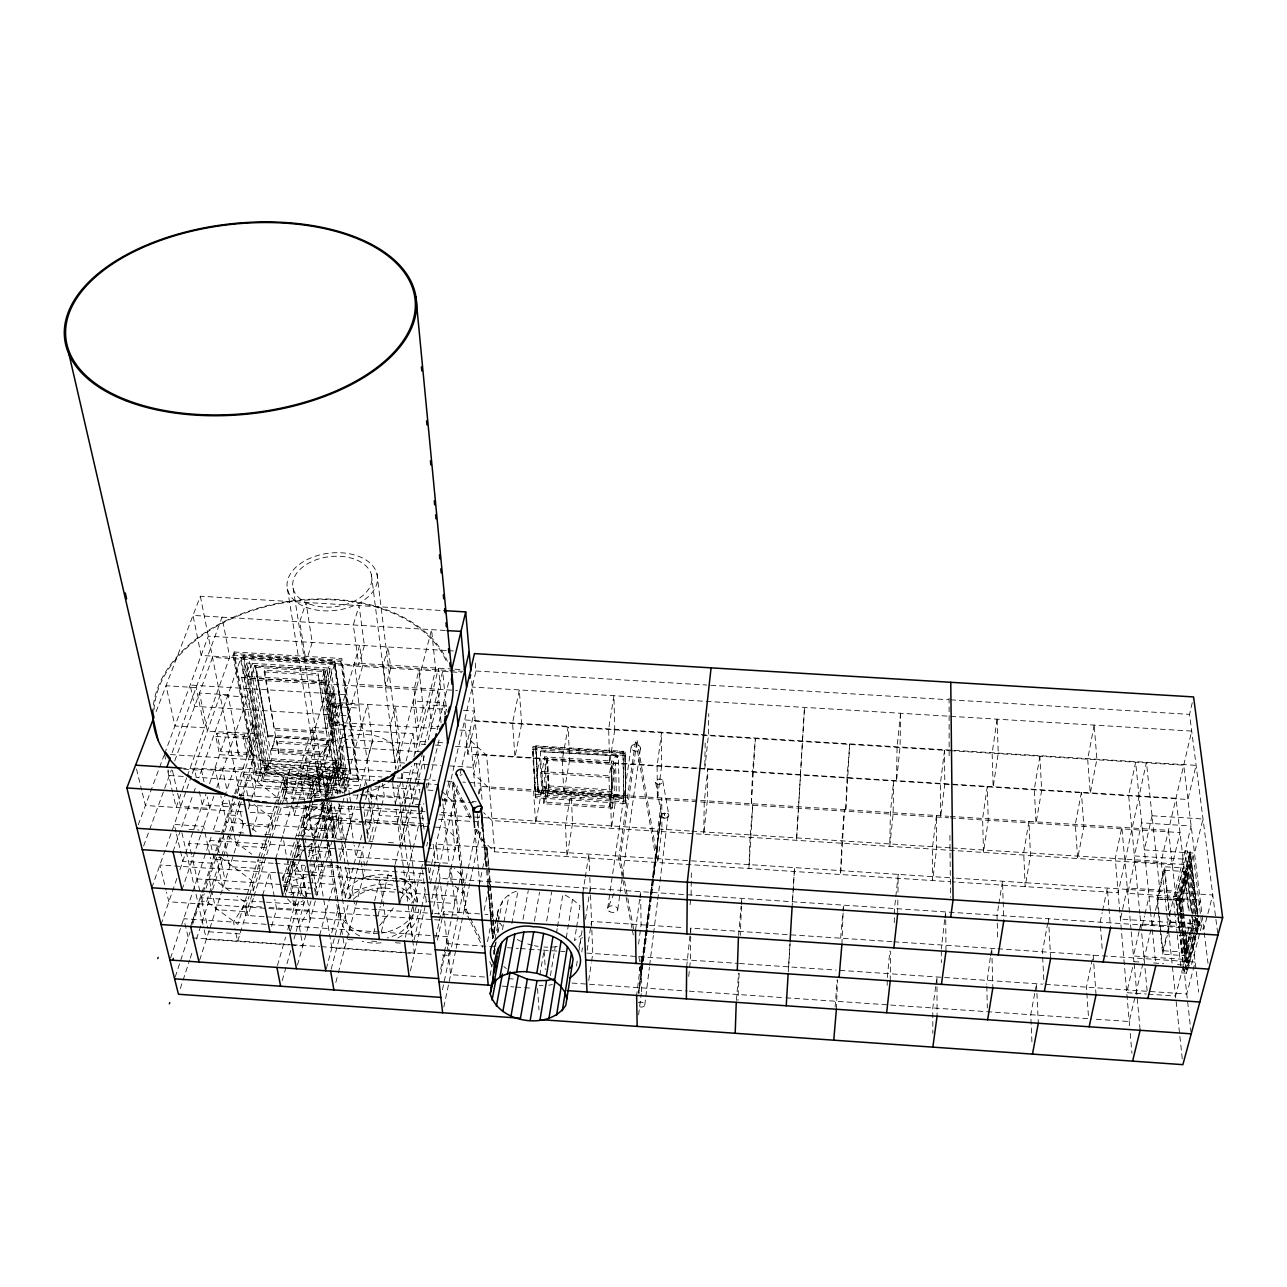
<?xml version="1.0" encoding="UTF-8"?>
<svg xmlns="http://www.w3.org/2000/svg" width="1287" height="1287" viewBox="0 0 1287 1287"><rect width="100%" height="100%" fill="white"/><g stroke="black" fill="none" stroke-linecap="round" stroke-linejoin="round"><path stroke-width="0.75" stroke-dasharray="5 3.75" d="M891.939 941.65L690.781 928.104L690.459 960.15L688.609 977.573M691.103 895.028L691.328 872.908M897.666 913.738L897.859 899.967M897.972 892.1L898.229 874.388L894.497 908.542L894.224 926.222M705.179 742.921L704.761 769.047L708.381 735.665L708.767 713.577M890.218 980.823L890.717 951.399M887.177 985.343L887.29 979.455M887.322 977.509L889.864 950.996M739.156 973.197L737.934 1000.353M741.473 906.177L740.266 935.359M741.537 904.23L741.746 898.39L741.248 904.23M841.907 944.336L843.13 912.982M843.21 911.019L843.435 905.147L842.953 910.971M835.118 1007.077L837.145 979.906M836.389 1009.265L837.564 979.986M788.658 966.859L790.089 942.84M792.519 901.753L794.546 867.599L792.116 906.724M798.423 808.188L796.524 840.331L804.52 707.383L800.401 775.08M798.6 806.724L800.514 774.597M788.255 971.894L790.073 942.631M1181.45 901.672L1181.482 898.857L1181.321 901.624L1183.863 901.833L1183.879 899.018L1183.799 901.865M736.405 1000.385L738.674 973.213M840.652 938.207L842.792 912.917M738.593 935.408L741.087 906.177M690.057 904.729L690.685 898.905M686.631 966.907L690.781 928.104M511.872 923.567L518.001 890.877C495.929 895.913 496.702 920.575 493.243 938.126M664.816 813.062L664.494 815.717L663.851 813.223A3.604 2.59 -10.2 0 1 668.822 815.491A3.604 2.59 -10.2 0 1 663.207 817.872A3.604 2.59 -10.2 0 1 663.754 813.32M644.771 1005.067L649.42 967.277M649.662 965.298L653.329 935.456M653.587 933.477L657.496 901.656M657.737 899.661L659.7 883.751M659.941 881.756L668.017 816.119A3.555 2.445 7.1 0 0 662.982 813.368A3.555 2.445 7.1 0 0 662.451 817.551A3.555 2.445 7.1 0 0 668.017 816.119M949.146 755.614L949.098 695.849M642.519 963.706L638.819 993.484L642.567 963.496M642.76 961.711L646.701 929.954M646.959 927.959L650.9 896.202M651.142 894.208L653.104 878.329M653.362 876.35L661.003 815.894L653.281 877.718M642.824 961.502L646.798 929.584M647.055 927.589L651.045 895.672M651.286 893.677L653.024 879.713M647.313 929.632L641.843 972.827L640.411 972.843L641.666 963.014M641.907 961.051L645.897 929.632M646.154 927.67L650.144 896.251M650.385 894.288L652.38 878.571M652.638 876.608L655.373 855.018L635.665 740.298L637.097 740.266L656.74 855.002L654.005 876.608M638.481 992.18L652.364 882.834M652.622 880.855L660.955 815.25M641.376 970.35L652.943 879.262M653.201 877.284L661.003 815.894M647.554 927.67L651.528 896.235M651.769 894.272L653.764 878.571M638.609 1014.848L641.264 993.661M641.505 991.73L641.537 956.82L636.631 995.43M638.577 944.111L641.087 924.758L640.717 899.452M543.484 787.805C544.272 791.344 548.568 786.63 545.398 785.617C541.57 786.695 544.884 787 546.122 788.464M543.79 786.18L544.803 787.403L546.428 786.84M635.505 930.404L639.591 899.42M639.848 897.473L640.604 891.666L640.685 897.506M935.665 986.646L932.802 1007.962L932.834 1033.413M935.922 984.716L936.952 976.962L936.984 984.828M944.658 919.706L941.28 948.905M944.915 917.776L945.704 911.936L945.736 917.856M617.744 909.507L640.476 748.085M631.965 928.136L618.725 858.172L635.665 740.298M633.59 929.005L620.237 858.139L637.097 740.266M631.048 747.49L607.577 908.831L615.411 889.993M623.793 798.567L623.165 751.286L535.907 745.817L538.223 793.082L623.793 798.567L622.924 752.927L535.601 747.441L538.336 792.438L623.889 797.908M625.627 803.555L625.096 752.075L533.075 746.299L532.448 749.549L535.456 797.763L625.627 803.555L625.096 752.075M588.738 980.437L591.328 963.126M591.618 961.196L592.76 953.49L589.719 875.015M622.828 753.571L623.165 751.286M619.208 795.125L542.535 790.218L619.208 795.125L618.403 755.903L540.25 751.656L618.403 755.903M612.145 808.107L614.366 793.307L613.529 761.164L544.723 756.836L541.972 771.573L543.854 803.731L612.145 808.107L611.277 775.964L613.529 761.164M587.129 950.353L591.521 921.428L682.882 927.573M609.813 806.386L612.306 789.945L611.534 761.019L609.008 777.445L609.813 806.386L546.042 802.284L544.369 773.358L547.409 756.981L549.018 785.907L546.042 802.284M617.519 757.48L617.712 755.598L616.006 754.793L615.186 758.027L617.519 757.48L615.009 755.678M581.821 951.946L582.4 947.827M576.463 966.07L577.654 958.365M578.748 951.946L582.046 930.726M585.456 919.224L590.234 888.32M576.303 929.069L574.469 940.636L581.241 935.247M576.608 927.139L579.954 905.919L572.538 899.275L564.575 894.771M582.818 892.776L584.958 879.246M585.263 877.316L588.915 854.118L589.655 873.117M990.266 957.785L986.759 984.298M990.556 955.903L991.762 948.374L992.84 987.853M998.551 905.871L997.039 915.347L997.698 937.097M998.857 903.973L1002.493 881.209L1003.796 920.816M566.296 937.837L572.538 899.275M614.768 757.303L617.76 755.855M580.759 799.018L581.032 797.393M556.563 932.432L557.207 928.571M557.528 926.656L562.982 893.886M550.402 975.643L555.196 946.814L558.671 946.106M539.848 975.128L544.111 950.176L545.334 969.61M578.764 750.82L579.037 749.195M546.653 920.977L551.624 892.068M534.411 921.074L539.543 892.197M543.854 803.731L546.557 788.979L544.723 756.836M523.005 919.385L528.281 890.524M538.223 793.082L535.907 745.817M1034.684 993.435L1030.742 1014.719L1031.949 1042.293M1035.054 991.505L1036.485 983.751L1038.319 1023.245M535.456 797.763L533.075 746.299M502.461 929.616L503.571 923.857M503.925 921.926L509.073 895.028M495.028 939.14L497.989 923.776M498.375 921.862L502.461 900.739M493.951 953.458L496.171 941.955M498.021 932.367L499.871 922.779L503.844 928.619M490.057 975.578L492.261 964.092M494.111 954.52L495.592 946.862L447.184 943.564L446.364 947.377M492.615 938.4L487.87 884.812L492.631 938.303L498.6 907.592M487.516 941.634L491.666 920.527M492.052 918.612L492.792 914.784L484.926 914.253M484.137 910.456L489.929 881.659M479.054 885.874L482.207 870.495M482.609 868.58L486.953 847.441L488.61 866.441M443.822 1007.061L455.743 950.337M456.145 948.374L481.563 827.396M1100.144 922.2L1102.139 912.724M1102.541 910.826L1107.335 888.078L1110.552 927.911M442.438 989.767L467.76 870.479M468.178 868.532L479.359 815.813M440.637 974.114L445.962 949.291M479.359 793.58L480.888 786.421L948.535 816.296M440.685 969.063L460.955 874.79L454.408 868.403M478.314 793.982L480.614 783.252L462.821 782.126M437.355 940.153L442.374 917.213M442.792 915.298L443.629 911.469L482.963 914.124M435.762 937.403L457.368 839.253L445.431 827.75L432.963 826.946M431.805 914.719L438.256 885.987M438.674 884.072L439.961 878.329L1203.812 929.085L1212.756 894.996L956.37 878.201M467.825 754.118L464.687 719.948L1196.09 765.363L1187.917 799.5L467.825 754.118L475.209 721.17L948.551 750.578M431.949 898.776L435.054 884.989M438.594 869.352L435.424 883.349L438.931 914.269M438.947 867.744L458.011 783.365M460.215 773.584L474.324 711.051L462.371 710.311M410.44 970.784L426.351 901.061M430.341 883.525L435.167 862.37L432.738 840.604M449.099 781.241L444.578 800.884L443.951 794.964M414.06 940.089L421.187 908.992M421.637 907.045L425.659 889.542M429.585 872.859L475.933 671.01L475.112 661.325M1139.075 931.498L1133.429 955.968L1182.882 959.298L1188.673 936.711M1139.51 929.616L1140.813 923.969L1191.086 927.3L1189.156 934.829M1217.679 933.075L1189.558 714.365L1193.146 698.857M1132.592 967.486L1126.752 992.679L1146.267 993.998M1142.261 925.787L1144.513 916.054M1144.963 914.124L1149.018 896.621L1200.24 899.999L1196.749 913.593M405.357 937.274L423.037 861.646M426.689 846.058L427.59 842.197M1182.254 1058.767L1161.196 861.502L1191.682 731.08L472.232 687.049M1189.767 936.839L1184.941 955.678L1162.692 954.182L1156.997 898.841L1164.558 866.778L1186.598 868.21L1193.146 923.664L1190.25 934.957M1191.553 937L1187.595 952.364L1162.885 950.707L1157.56 899.066L1164.381 870.205L1188.866 871.798L1194.304 917.599M1150.98 929.52L1129.214 1021.524L1093.773 1019.079M1151.897 925.643L1155.034 912.37M1155.485 910.488L1159.973 891.537L1146.427 762.274L1118.178 892.744L952.316 881.852M400.096 902.477L412.725 849.806M413.111 848.246L418.339 826.383M421.621 812.724L423.841 803.49M427.702 787.371L439.864 736.631M445.141 714.671L446.412 709.314L442.648 671.396L424.388 745.479M437.178 729.777L448.825 681.627M381.354 931.756L385.119 916.392L379.987 879.648L374.678 900.803M411.132 809.748L402.413 845.334L399.71 823.97L409.491 784.636M420.431 804.632L412.516 804.118L424.437 755.453M428.249 739.88L440.621 689.446L438.465 668.194L417.696 751.64M1162.885 950.707L1166.649 935.343M1167.116 933.429L1169.947 921.91L1169.513 917.921M1162.692 954.182L1167.309 935.343M1167.776 933.461L1170.543 922.168L1164.558 866.778M395.093 864.446L408.542 809.829M409.025 807.882L422.812 751.946M1181.514 972.843L1186.453 973.181L1178.136 899.323L1189.992 851.206L1185.086 850.9L1192.92 917.084M1200.369 913.448L1193.226 854.858L1189.799 854.632L1178.683 900.273L1156.997 898.841M1181.241 911.759L1179.906 899.983L1189.429 861.502L1190.411 861.566L1196.572 912.837M1182.206 911.823L1180.871 900.047L1190.411 861.566M409.958 782.769L414.8 763.32M373.568 933.477L375.016 927.654M377.895 916.006L380.308 906.305M380.791 904.359L388.996 871.331M1187.595 952.364L1181.691 900.659L1188.866 871.798M1183.429 911.469L1182.077 899.774L1193.226 854.858M397.603 821.894L400.965 808.445M401.447 806.531L406.724 785.392M407.207 783.461L411.534 766.183M413.931 756.563L435.666 669.69L431.563 629.649L395.913 768.162M395.27 803.764L403.153 772.634M406.113 760.971L413.014 733.735L312.194 727.428L291.055 797.039L311.1 798.326M1187.064 934.748L1182.656 952.042L1176.865 900.337L1183.96 871.476L1188.609 911.293M1187.547 932.834L1190.008 923.229L1189.542 919.256M1189.059 936.839L1185.134 952.203L1179.278 900.498L1186.405 871.637L1191.344 913.448M1189.558 934.925L1192.518 923.406L1191.569 915.443M1183.026 966.939L1175.562 996.009L1148.229 994.143M1183.493 965.17L1191.875 932.544M1192.245 931.08L1196.25 915.54M1194.545 919.578L1195.012 923.567L1192.052 935.086L1190.153 919.401M1194.4 932.705L1183.992 973.02L1179.761 935.102M1194.899 930.791L1196.379 925.031L1187.547 851.045L1175.755 899.163L1179.584 933.574M1196.283 918.677L1197.28 918.757L1197.972 924.452L1188.014 962.837L1187.032 962.773L1196.958 924.372L1189.429 861.502M335.843 982.351L337.805 974.79M338.288 972.892L365.154 869.401L306.756 865.54M366.151 865.54L381.225 807.464M381.724 805.533L384.234 795.849L381.982 778.844M1187.611 965.974L1198.261 924.919L1197.087 915.17M1186.453 973.181L1195.929 936.711M1196.427 934.796L1198.921 925.192L1198.197 919.256M1187.644 969.787L1196.363 936.196M1196.846 934.33L1199.275 924.999L1198.1 915.234M369.739 840.411L374.26 823.117L369.691 790.218M1191.569 964.349L1199.854 932.625M1200.337 930.758L1201.801 925.16L1200.61 915.395M331.161 969.224L349.227 900.562M349.678 898.825L363.401 846.637M366.972 833.075L379.697 784.684M367.165 837.531L371.702 820.205L369.819 806.772M326.271 968.902L339.285 919.851L324.211 826.962L329.408 808.654L331.451 808.783L336.164 838.786M345.093 897.988L359.958 841.875M360.473 839.961L362.001 834.185M364.559 824.549L372.072 796.219L370.447 784.362M331.74 932.705L337.725 910.295L339.511 910.408L339.543 911.63A39.318 29.118 -9.7 0 0 364.494 932.608L374.581 933.558A39.318 29.118 -9.7 0 0 379.745 933.268M369.16 786.341L363.497 807.48L367.921 838.448M364.527 785.681L366.071 779.906L367.149 787.58M345.897 838.851L350.595 821.589L421.702 826.206M367.165 760.681L372.49 741.135L367.567 704.439L342.776 793.146M319.643 935.343L328.426 903.04M328.893 901.35L333.526 884.346L314.06 883.043M340.058 860.327L354.745 806.338M356.708 799.163L359.33 789.494M359.475 788.995L372.49 741.135M358.011 781.708L358.896 778.49L341.779 658.51L234.009 651.978L232.867 655.163L255.646 775.16L358.011 781.708L340.814 661.711L341.779 658.51M339.253 856.836L342.39 845.302M335.344 837.403L340.154 820.092L343.146 839.526M416.328 906.225L414.961 911.099A39.318 29.118 -9.7 0 1 381.483 933.059M315.395 891.071L327.558 847.57L307.754 846.267M339.688 804.166L332.673 829.262L226.335 822.296L220.849 795.897M350.064 770.865L334.668 660.81L243.549 655.276L242.986 656.869L263.111 765.331L350.064 770.865L334.668 660.81M297.49 964.993L306.451 932.818M306.933 931.096L316.184 897.843M316.747 895.816L344.964 794.465L339.623 758.928L404.568 763.046M345.946 790.926L350.852 773.342L334.765 663.191L241.103 657.512L198.89 777.879M325.884 837.322L331.049 818.999M342.036 786.051L346.139 771.46L330.839 668.162L246.75 663.03L241.731 677.477L261.148 780.855L342.036 786.051L326.431 682.673L330.839 668.162M310.955 901.061L308.397 910.199L299.308 926.672M333.236 725.16L361.293 726.914L356.885 685.971M282.223 980.565L290.782 950.369M293.999 938.995L295.64 933.204M296.155 931.37L308.671 887.161M311.921 875.707L314.655 866.054L313.69 860.376M315.701 862.322L332.143 804.295M309.845 871.942L292.744 870.8L291.007 861.228L284.717 882.609L286.486 892.181L317.197 894.24L313.899 874.999L317.937 860.73M318.436 858.944L319.948 853.587L308.381 856.643M339.543 784.314L344.112 768.114L329.247 668.162L324.34 684.282L339.543 784.314L263.095 779.407L240.54 659.105M343.902 771.315L344.353 769.706M319.144 838.368L329.359 802.461M330.421 798.76L341.296 760.569L336.727 760.279L315.025 779.729L309.202 799.533L331.032 780.099M337.725 777.718L341.409 764.784L326.898 668.017L322.973 680.887L337.725 777.718L265.782 773.117L247.86 676.286L252.268 663.465L269.884 760.247L265.782 773.117M277.461 965.507L285.585 937.177M287.757 929.632L305.936 866.344M308.671 856.804L312.548 843.291M313.047 841.553L324.227 802.638M324.742 800.82L332.496 773.809L335.424 792.712M324.71 802.155L313.304 841.875L307.368 847.039M336.727 760.279L325.241 800.289L303.249 819.69L304.89 829.278L334.733 831.225L329.906 800.594M327.316 796.17L326.528 786.63L330.486 770.463L325.804 786.663L327.316 796.17L287.001 793.58L285.312 784.073L290.299 767.905L286.1 784.024L287.001 793.58M350.112 721.717L350.563 720.109M290.331 931.418L300.08 897.329M300.563 895.591L304.343 882.399L312.13 882.914M310.119 862.193L327.139 802.589M327.702 800.659L345.189 739.43L425.724 744.481M335.231 775.964L338.931 763.046L324.823 669.61L254.906 665.347L250.531 678.169L267.728 771.653L335.231 775.964L320.897 682.48L324.823 669.61M343.436 722.779L342.969 724.42L328.957 723.551L326.351 706.45L331.226 690.186L333.558 690.331L336.084 707.416L331.773 722.055L441.714 728.909M308.88 852.927L311.647 843.291M313.819 835.762L324.34 799.163M324.887 797.248L362.484 666.521L359.636 645.286L315.218 797.329M264.672 670.334L274.437 729.922L326.544 733.188L318.098 673.6L264.672 670.334L264.141 671.927L278.652 753.667L330.212 756.933L329.038 744.658L277.268 741.392L276.753 743.001L330.067 746.476L337.467 794.433M286.486 892.181L296.09 859.378M296.654 857.464L301.061 842.358M301.608 840.491L313.433 800.112M313.964 798.31L316.586 789.317L315.025 779.729M303.539 837.274L313.063 804.665M333.623 740.636L323.536 670.221L255.968 666.103L255.534 667.374L268.034 736.502L333.623 740.636L323.536 670.221M299.774 858.912L297.265 867.518L288.642 876.35L282.416 877.332L286.164 897.473M300.273 857.174L301.769 852.01L296.879 857.062M323.89 753.474L327.686 740.572L275.74 737.306L271.621 750.176L323.89 753.474L327.445 738.931L318.098 673.6M283.639 893.725L309.877 804.375M310.424 802.477L314.334 789.172L312.773 779.584L285.666 777.847L277.381 804.632M284.556 890.926L294.031 858.702M294.546 856.949L297.86 845.623L305.775 846.138M303.233 827.332L339.816 702.734L446.686 709.33M328.571 746.267L329.038 744.658M343.339 792.342A42.004 29.134 -8.3 0 1 316.892 771.315C315.524 763.078 318.967 754.986 324.549 749.002A42.004 29.134 -8.3 0 1 372.876 735.311A42.004 29.134 -8.3 0 1 399.823 763.175L397.49 770.833M328.957 723.551L333.767 707.271L331.226 690.186M282.931 880.437L304.89 806.225M307.143 798.616L312.773 779.584M271.605 926.238L276.657 909.056L274.807 899.388M292.133 857.415L296.637 842.165M298.294 836.518L307.577 805.035M298.182 801.994L294.24 815.17L292.648 806.112M298.761 800.096L315.106 745.543L312.194 727.428M331.773 722.055L329.182 704.954L333.558 690.331M262.661 895.221L269.61 872.313L274.437 897.457M275.756 858.509L291.859 805.195M292.439 803.281L334.765 663.191M328.491 668.017L328.989 666.425M253.314 898.342L248.037 915.556L246.058 905.984L249.018 896.412M253.909 896.428L281.483 806.547M282.078 804.648L287.355 787.435L285.666 777.847M249.614 894.513L260.247 860.086M260.843 858.172L276.802 806.531M262.387 861.019L237.645 941.408L235.585 931.804M262.982 859.121L268.79 840.25M269.369 838.384L285.103 787.29L283.397 777.702L254.617 755.067L250.064 754.777L236.937 794.594L241.586 794.883M246.493 896.701L237.918 924.356L206.66 901.511L201.786 901.19L204.231 893.789M247.056 894.899L258.172 859.056L260.054 868.628L229.746 866.618L223.294 835.971M258.767 857.142L264.076 840.025M274.437 806.611L264.655 838.127L266.489 847.715L236.47 845.736L230.18 815.073L234.861 815.379L245.849 823.76M275 804.793L283.397 777.702M278.652 753.667L277.268 741.392M252.751 830.035L258.204 812.837L256.724 805.163M263.095 779.407L268.243 763.288L249.951 663.336L244.401 679.375L324.34 684.282M268.018 766.489L268.533 764.88M267.728 771.653L271.83 758.783L254.906 665.347M263.111 765.331L243.549 655.276M261.148 780.855L265.798 766.344L246.75 663.03M271.621 750.176L275.45 735.665M199.63 960.118L209.363 929.89M209.942 928.088L244.675 820.269M248.343 808.928L251.383 799.468M251.866 797.972L261.631 767.647L241.103 657.512M255.646 775.16L256.676 771.959L234.009 651.978M268.034 736.502L255.968 666.103M242.97 795.446L250.466 772.522L255.26 797.473M180.325 988.545L189.656 959.989M190.267 958.075L192.76 950.466M196.493 939.043L212.033 891.441M212.661 889.542L241.264 801.962M247.184 736.727L235.698 736.003L238.385 754.182L252.091 755.051L257.416 738.835L254.343 722.297L252.059 722.152L247.184 736.727L250.338 753.265L220.672 751.399L216.972 733.172L244.578 734.909L248.053 753.12M206.66 901.511L221.042 857.592L216.28 857.271L204.842 891.939M221.621 855.807L254.617 755.067M190.653 926.543L201.303 894.385M201.914 892.502L234.025 795.527M234.636 793.677L254.472 733.719L227.349 732.03L209.17 784.813M191.924 922.747L198.198 903.764M175.225 976.93L190.106 931.901M192.616 924.307L202.59 894.127M203.201 892.293L233.188 801.544M235.682 793.999L238.175 786.454L342.213 793.146M250.338 753.265L255.148 738.69L252.059 722.152M216.859 855.501L234.491 802.042M256.483 715.878L257.014 714.285M331.451 808.783C319.24 823.197 330.856 842.824 331.226 859.056M252.091 755.051L248.954 738.497L254.343 722.297M244.578 734.909L243.468 738.175L246.975 756.402L219.546 754.665L215.83 736.437L216.972 733.172M238.385 754.182L235.698 736.003M170.528 958.107L211.213 836.759M213.545 829.809L234.411 767.551L381.982 776.962M181.982 889.8L200.675 834.909M201.062 833.751L213.835 796.267M216.779 787.628L247.619 697.023L220.061 695.318L192.004 774.452M249.067 663.175L249.63 661.582M161.02 924.533L177.284 877.316M179.89 869.755L185.087 854.648M185.408 853.731L205.904 794.24M173.005 851.704L192.905 794.916M193.581 793.017L196.235 785.456M151.818 887.773L191.329 776.334M186.679 777.847L176.11 807.496L173.021 794.063M187.339 775.997L229.697 657.158L222.04 617.149L170.93 756.064M578.844 946.653L582.223 937.306M143.629 845.977L171.412 769.932M174.726 760.874L212.516 657.4L461.566 672.538M138.256 824.79L163.964 755.566M164.639 753.715L208.301 636.164L453.362 650.932M156.129 711.614L200.354 596.219L442.004 610.521M1197.328 922.699C1199.951 936.502 1201.463 912.499 1197.312 925.643M1199.918 922.843L1199.757 925.836M261.647 907.029L243.677 905.823L233.526 922.2L235.183 929.89M282.416 877.332L293.195 860.858L302.879 878.699L306.435 898.841L298.52 890.443L293.549 862.821M305.904 842.824L301.464 817.084L338.191 819.465C333.767 824.436 331.676 831.193 332.834 837.773L296.058 835.36M333.076 819.127L330.035 823.39L327.525 831L327.735 837.435M379.585 925.707L394.063 907.078M401.303 897.779L413.352 882.255L398.873 878.249M301.625 836.389L319.337 820.881L324.034 821.186M347.989 898.889L354.906 892.856L363.449 888.207L373.037 885.279A39.141 29.102 -9.8 0 1 398.31 886.614M295.479 857.351L305.872 848.326M287.484 898.889L294.063 905.919L303.346 900.61M290.798 894.835L298.52 890.443M397.763 937.966L404.665 934.105L411.518 927.863A39.141 29.102 -9.8 0 0 418.339 909.185M469.964 920.527L464.816 909.796L466.135 909.378L463.963 887.499M488.883 883.606L485.923 849.854L487.371 849.388L475.772 826.383M462.419 885.939L452.059 782.528L453.458 782.11L471.315 817.518M284.717 882.609L313.899 874.999M548.809 985.247L552.332 984.539M539.253 985.392L543.066 985.327M655.373 855.018L656.74 855.002M618.725 858.172L620.237 858.139M445.286 630.469L193.002 615.411L201.142 655.437L462.644 671.331M232.867 655.163L340.814 661.711M452.992 669.063L354.424 663.078L357.352 684.346L457.496 690.475M454.987 669.192L464.961 669.803M242.986 656.869L334.186 662.403M475.933 671.01L706.756 685.038M710.778 685.279L948.632 699.726M950.626 699.855L1189.558 714.365M255.534 667.374L323.15 671.508M264.141 671.927L317.599 675.192M247.86 676.286L322.973 680.887M241.731 677.477L326.431 682.673M250.531 678.169L320.897 682.48M446.653 706.032L429.311 704.954L431.595 726.254L439.237 726.737M359.523 705.131L331.274 703.378L330.389 706.322L358.687 708.075M329.182 704.954L340.942 705.678L340.46 707.319L326.351 706.45M333.767 707.271L336.084 707.416M950.498 750.691L1183.718 765.186L1208.01 963.384M459.926 730.051L469.884 730.678L475.144 789.108M274.951 728.329L327.027 731.595M425.756 741.698L417.776 741.199L413.191 700.997L443.693 702.863L444.852 714.365M437.741 742.454L447.731 743.082M532.448 749.549L624.613 755.34M435.473 745.093L443.661 745.607M455.501 746.363L477.525 747.747L473.198 767.39L449.662 765.91M268.452 735.231L334.009 739.349M255.148 738.69L257.416 738.835M215.83 736.437L248.954 738.497M697.055 768.082L478.088 754.279L473.777 773.937L489.43 788.448L948.599 817.792M699.018 768.21L1175.98 798.262L1189.252 911.614M420.817 751.817L339.43 746.685L345.881 791.199L255.904 785.408L250.064 754.777M271.332 748.535L323.632 751.833M279.15 752.075L330.679 755.324M414.382 763.674L440.862 765.347M541.972 771.573L611.277 775.964M544.369 773.358L609.008 777.445M271.83 758.783L338.931 763.046M269.884 760.247L341.409 764.784M170.479 754.568L324.839 764.381L328.201 785.73L197.168 777.332M268.243 763.288L344.112 768.114M333.365 767.776L391.521 771.476M403.555 772.232L417.583 773.133M263.626 763.738L350.514 769.256M265.798 766.344L346.139 771.46M261.631 767.647L350.852 773.342M549.018 785.907L612.306 789.945M397.554 777.959L435.279 780.356M446.991 781.112L455.003 781.627M546.557 788.979L614.366 793.307M256.676 771.959L358.896 778.49M950.224 816.408L1168.483 830.34L1179.954 933.075M538.642 790.813L624.131 796.283M181.145 768.082L374.099 780.421M425.965 783.783L437.966 784.555M950.546 817.921L1180.002 832.576L1172.312 864.671L492.101 820.607L483.687 812.692M183.8 769.176L201.544 770.302L203.989 781.74M305.389 777.943L320.592 778.925L317.68 760.794M243.565 774.501L248.166 774.79L277.268 797.457L279.006 807.046M536.068 794.513L626.093 800.273M304.392 781.257L319.626 782.239L316.699 764.108M345.093 784.813L361.132 785.826M375.032 786.727L420.029 789.607M427.863 790.105L433.719 790.491M183.269 776.431L169.369 775.546L168.034 769.723M331.547 787.21L351.496 788.481M360.215 794.304L418.243 798.037M442.245 799.581L464.253 800.997M472.265 801.511L476.254 801.769M352.928 794.98L418.677 799.211M442.455 800.739L466.441 802.284M468.404 802.412L476.383 802.927M287.5 791.955L327.783 794.546M319.9 797.457L312.146 796.959L305.856 758.88L335.376 760.746L340.315 793.114M238.964 795.189L306.354 799.533M1183.107 859.072L1134.378 855.919L1141.666 822.827L1191.167 825.981L1167.679 922.264L1120.446 919.127L1127.299 887.998L1175.272 891.151M339.189 805.903L357.899 807.11M358.928 807.126L425.337 811.486M441.296 812.515L451.27 813.159L455.019 849.919L428.153 848.165M312.387 804.423L331.756 805.678L331.161 801.898M303.346 805.984L425.53 813.883M439.543 814.8L479.601 817.39M483.606 817.647L689.832 831M691.827 831.129L950.417 847.86M952.396 847.988L1161.196 861.502M286.229 806.048L330.823 808.944L329.922 803.265M222.41 803.378L340.347 811.019L339.478 805.276M416.747 817.84L379.166 815.411L377.364 802.171M418.725 817.969L426.64 818.484M438.513 819.256L478.088 821.83M336.213 816.618L306.933 814.719L305.325 805.195M242.374 811.807L145.415 805.501L142.133 792.068M250.289 812.322L357.754 819.304M365.717 819.819L428.716 823.921M364.173 821.653L309.153 818.082L312.757 839.446M366.184 821.782L426.351 825.707M423.326 826.27L431.193 826.769M360.633 824.291L337.081 822.763L334.314 804.986M324.211 826.962L326.061 827.074M1191.891 887.419L1194.384 887.58M687.499 860.585L436.18 844.111L438.288 863.127M691.457 860.842L954.375 878.072M188.98 829.407L198.954 830.051M214.897 831.096L224.871 831.756M238.819 832.673L246.798 833.188M264.736 834.362L272.715 834.893M313.304 837.547L323.182 838.207M337.033 839.108L346.911 839.751M368.677 841.183L372.635 841.441M388.449 842.47L396.364 843.001M477.38 813.899L479.488 837.322L494.707 851.833L950.353 881.724M1178.136 899.323L1173.358 899.018L1177.106 932.93M1182.077 899.774L1178.731 899.549L1186.646 969.706M1179.906 899.983L1180.871 900.047M1157.56 899.066L1181.691 900.659M301.496 846.492L209.974 840.475L212.435 851.817M303.475 846.621L362.387 850.498L364.591 865.62M423.584 861.614L355.936 857.094L354.166 845.237M425.273 861.663L449.195 863.304L442.374 798.728M309.572 864.124L338.497 866.038L343.516 897.634M1169.947 921.91L1195.012 923.567M1170.543 922.168L1193.146 923.664M1196.958 924.372L1197.972 924.452M273.23 863.304L214.076 859.378L212.838 853.715M275.209 863.432L304.794 865.395M1198.261 924.919L1201.801 925.16M423.471 873.616L348.841 868.661L342.615 892.004L344.578 892.132L346.493 889.317A39.318 29.118 -9.7 0 1 381.724 874.661L391.554 875.578A39.318 29.118 -9.7 0 1 397.056 877.042M1198.921 925.192L1193.853 924.87L1193.162 919.031M311.744 872.071L323.15 872.827L318.05 842.197M397.281 878.603L363.352 876.35L360.569 857.448M399.276 878.731L425.225 880.469M275.659 872.715L159.894 864.993L166.023 890.17M277.493 872.827L309.684 874.967M311.679 875.112L393.854 880.581M395.238 880.678L425.53 882.689M424.34 883.123L350.321 878.249L338.851 803.635M1179.793 935.488L1182.238 935.649M382.126 887.885L385.794 888.127M197.088 878.892L300.338 885.794L302.027 895.237M283.237 886.18L312.58 888.143M428.121 901.688L454.778 903.474L451.045 867.953M893.918 941.794L996.781 948.712M997.731 948.776L1195.156 962.081L1186.759 993.998L1044.481 984.298M264.35 902.026L201.383 897.779L191.972 856.418M266.329 902.171L303.716 904.681L302.365 897.136M376.93 909.619L355.099 908.155L353.941 900.594M378.909 909.748L432.496 913.368M434.475 913.497L458.285 915.105L456.338 896.235L352.188 889.269L353.652 898.712M1133.927 961.662L1139.88 962.065M1153.779 962.998L1163.689 963.673M1177.573 964.606L1183.525 965.009L1180.179 935.07M269.176 907.544L308.397 910.199L310.087 919.755L266.055 916.778M439.591 920.076L168.854 901.785L166.49 892.1M359.733 935.939A34.25 25.467 -9.8 0 1 348.471 926.447L345.962 920.318L310.601 917.921L300.933 863.046M264.06 916.634L245.656 915.395L243.677 905.823M379.633 932.029L183.735 918.709L188.24 937.579M381.628 932.158L447.635 936.646L449.71 955.501L439.8 954.809M507.48 947.682L518.404 948.422M520.366 948.551L541.2 949.983M543.178 950.112L564.993 951.608M586.808 953.088L738.561 963.432M739.494 963.496L836.051 970.092M839.944 970.35L1042.534 984.169M347.989 939.526L355.888 940.057M371.653 941.135L379.568 941.682M395.366 942.76L401.303 943.162M239.945 933.912L208.751 931.772L207.448 926.045M192.246 937.853L290.379 944.578M292.374 944.706L319.498 946.572M321.428 946.701L431.885 954.278M289.028 944.931L206.354 939.269L203.346 926.19M290.975 945.06L302.815 945.881L282.69 835.536M484.427 977.01L450.627 974.677L448.262 953.281M508.285 978.651L514.253 979.069M572.039 983.059L687.258 991.006M689.221 991.151L783.928 997.682M785.907 997.811L1091.794 1018.934M502.043 986.115L513.899 986.936M515.862 987.065L531.692 988.159M302.879 878.699L288.642 876.35L292.616 898.036M388.014 875.24L391.634 876.254M401.721 887.95L409.153 892.486L414.623 898.439L416.184 901.93M229.359 890.733L213.932 879.327L209.105 879.005L215.894 909.636L246.782 911.727L244.803 902.155L237.081 896.444M221.042 857.592L251.544 880.388L253.475 889.961L222.892 887.917L216.28 857.271M228.024 836.277L251.818 854.262M252.123 828.555L258.381 833.332M253.973 804.455L271.026 817.599L272.812 827.187L243.082 825.24L237.323 796.508M503.828 966.457L506.354 968.612M470.801 740.813L486.663 755.308L494.707 851.833M441.554 790.99L453.684 802.477L459.765 862.95M455.067 886.019L462.837 893.677L462.274 888.014M349.388 934.491L344.015 928.345L341.087 921.202L331.515 861.904M484.539 847.087L485.923 849.854M452.059 782.528L470.994 820.189M475.514 829.15L484.523 847.071M466.135 909.378L469.53 916.441M470.382 918.194L481.418 941.151M470.817 922.312L482.834 947.329M489.703 961.63L492.277 967.004M498.793 918.95L497.715 915.105L497.731 918.645M136.519 769.015L141.667 790.138M176.078 832.206L174.276 824.452L203.587 826.367L209.942 855.421M176.528 834.137L182.818 861.26L211.631 863.175L210.36 857.351M164.479 754.182L165.814 760.006M167.728 771.01L172.571 792.132M181.885 832.689L185.827 849.838M186.261 851.753L202.928 924.307M172.394 770.318L177.172 791.28M177.606 793.178L180.63 806.515L209.701 808.413L207.255 796.975M191.554 854.552L188.996 843.323L217.583 845.205L219.176 852.686M201.786 901.19L207.014 924.13M196.348 777.782L194.257 768.098L222.796 769.932L227.155 791.232M199.292 791.344L202.236 804.89L230.325 806.708L228.732 798.97M219.578 854.568L225.193 880.758M219.289 788.4L215.009 767.824L242.616 769.578L249.549 805.131M200.354 596.219L240.106 796.154M632.335 930.083L633.799 937.853M639.317 967.004L640.411 972.843M638.786 956.563L640.266 964.446M640.636 966.408L641.843 972.827M288.835 925.852L289.897 931.515M292.986 900.015L294.063 905.919M655.662 782.464L661.727 816.312M287.21 802.798L283.864 783.88L328.78 786.775L329.971 794.336M282.85 787.145L285.891 804.166M662.821 780.952L668.773 814.816M297.522 842.181L298.874 849.838L328.989 851.833L322.152 809.845M296.654 838.786L300.595 861.1M310.585 870.044L311.599 875.964M311.937 877.943L313.304 885.842M314.543 888.271L315.862 895.929M305.003 803.297L300.482 776.624L330.276 778.538L332.947 795.672M311.438 847.152L313.368 858.493M309.524 801.447L310.794 809.105M309.7 816.183L313.014 835.874M313.626 839.462L329.247 932.399M329.536 934.072L331.853 947.859L414.382 953.522L409.861 918.065M341.618 929.439L344.675 948.294M321.412 795.382L318.291 776.029L347.04 777.863L349.63 795.286M322.667 803.136L324.227 812.805L352.493 814.639L351.061 804.97M331.499 860.81L341.087 921.202M287.468 589.124L320.978 796.669M321.3 798.648L331.193 859.925M329.408 808.654L334.202 838.931M293.114 588.143L326.174 796.074M326.496 798.053L332.786 837.66M337.146 865.282L342.213 896.733M342.455 898.696L345.962 920.318M325.595 795.559L322.2 774.195L319.61 781.804L319.82 789.446M326.834 803.329L328.378 813.03M340.508 866.312L345.463 897.763M327.847 790.041L328.732 795.704M338.191 819.465L341.232 839.124M341.538 841.087L350.691 900.063M335.65 780.389L337.709 793.789M327.686 740.572L330.212 756.933M334.105 722.2L328.394 684.234L437.837 690.942L441.103 722.924M349.903 797.216L350.772 803.024M347.12 798.358L353.861 843.258M334.266 664.8L350.402 774.951M367.406 789.494L369.562 804.858M362.114 723.954L370.173 782.399M376.592 796.508L377.107 800.289M392.696 783.51L412.66 940.025M371.396 574.597L395.801 769.32M397.796 785.215L405.003 842.84M405.26 844.819L407.754 864.687M407.995 866.682L412.483 902.444M376.946 573.632L400.643 766.36M401.496 773.374L405.148 803.008M405.389 804.986L410.167 843.838M410.247 844.497L417.487 903.458M1197.859 913.271L1190.781 854.697L1179.68 899.613L1181.016 911.309M1189.992 851.206L1197.956 917.277M1189.799 854.632L1196.846 913.207M410.183 784.7L412.516 804.118M422.474 869.98L426.238 901.56M1192.212 936.952L1198.664 992.148M1183.638 913.416L1185.424 929.005M1185.649 930.951L1189.671 966.054M413.014 733.735L415.299 753.49M416.441 763.368L419.868 793.001M421.46 806.836L424.211 830.614M428.523 867.728L429.89 879.568M1182.431 913.786L1184.217 929.487M1184.442 931.45L1188.014 962.837M1181.466 913.722L1183.252 929.423M1183.477 931.386L1187.032 962.773M1181.241 913.255L1187.193 965.877M1183.75 967.004L1190.99 1031.852M438.497 865.025L440.621 884.185M440.83 886.132L444.465 919.015M444.675 920.913L448.053 951.334M423.23 755.742L424.726 769.079M426.431 784.298L426.866 788.094M1177.315 934.925L1181.064 968.854M1164.381 870.205L1169.304 915.942M449.79 868.966L451.174 882.19M1150.385 910.408L1135.633 762.194L1128.635 795.269L1139.848 913.722M1150.514 911.695L1152.155 928.12M1152.299 929.632L1155.678 963.561M453.458 782.11L463.754 885.504M462.612 887.933L464.816 909.796M460.553 870.849L462.081 886.116M1140.041 915.717L1141.36 929.664M1141.73 933.59L1147.119 990.588M474.806 829.423L478.442 869.208M478.619 871.202L479.713 883.123M1131.064 929.809L1121.846 827.364L1115.25 858.526L1129.6 1025.916M1131.241 931.804L1133.944 961.743M1134.12 963.657L1140.121 1030.292M486.196 866.199L482.657 826.238L486.293 866.939M487.805 884.169L482.802 826.914M487.982 886.164L490.814 918.13M490.99 920.125L492.583 938.11M493.999 954.085L493.613 950.321M471.718 681.096L482.255 802.155M489.044 885.585L493.565 937.193M494.256 945.141L494.948 953.088M1130.227 1033.397L1131.933 1053.313M487.371 849.388L494.771 934.764M495.463 942.695L495.801 946.669M488.77 868.355L494.594 935.536M1100.449 926.173L1102.267 950.047M1096.041 994.899L1093.178 955.211L1086.437 987.161L1086.711 991.119M1086.855 993.097L1088.609 1018.854M537.548 988.561L538.98 1009.877M540.379 751.013L542.535 790.218M547.104 758.606L548.729 787.531L612.065 791.569L611.277 762.644M548.423 789.156L546.798 760.231L611.035 764.285L611.808 793.21M1050.626 958.429L1048.519 918.773L1042.406 951.785L1043.982 983.461M986.807 986.26L987.338 1007.93M949.903 835.44L950.482 897.312M945.752 919.819L945.977 951.366M941.296 950.884L941.344 962.692M936.984 986.791L937.081 1016.231M497.731 920.414L497.747 932.271M555.196 946.814A44.82 28.957 9.3 0 1 549.613 947.152M547.715 947.168A44.82 28.957 9.3 0 1 543.918 947.007M538.175 946.379A44.82 28.957 9.3 0 1 534.378 945.688M532.512 945.269A44.82 28.957 9.3 0 1 525.209 943.081M521.75 941.698A44.82 28.957 9.3 0 1 516.811 939.285M638.32 1002.525A3.925 2.445 7.1 0 1 643.597 1003.04A3.925 2.445 7.1 0 1 643.902 1006.386A3.925 2.445 7.1 0 1 638.658 1006.45M400.482 878.377A39.318 29.118 -9.7 0 1 417.085 903.458M385.022 784.282A42.004 29.134 -8.3 0 1 365.154 792.213M462.081 774.404A4.134 2.815 -26.4 0 1 460.167 775.353M412.982 906.418A34.25 25.467 -9.8 0 1 387.146 937.982M353.265 899.275A34.25 25.467 -9.8 0 1 373.841 888.738L382.625 887.821L391.184 888.625A34.25 25.467 -9.8 0 1 395.994 889.912M398.986 891.087A34.25 25.467 -9.8 0 1 411.888 903.265M381.113 942.824A39.141 29.102 -9.8 0 1 362.162 941.215M152.831 713.786A151.11 100.885 -8.8 0 1 282.416 602.413A151.11 100.885 -8.8 0 1 447.377 661.228M154.006 709.877A150.064 100.193 -8.8 0 1 286.808 602.3A150.064 100.193 -8.8 0 1 447.184 663.336M900.562 713.271L900.063 746.975L896.524 781.129L897.071 747.377L900.562 713.271M704.246 802.171L703.748 834.314L707.271 800.884L707.818 768.757L704.246 802.171M893.677 780.469L893.098 814.237L889.767 846.363L890.395 812.58L893.677 780.469M750.08 837.322L748.905 868.516L752.879 803.796L750.08 837.322M752.525 772.055L751.27 805.179L755.372 738.577L752.525 772.055M847.039 777.525L845.704 811.212L849.71 744.433L847.039 777.525M841.923 840.829L840.54 874.516L844.433 809.652L841.923 840.829M936.453 815.524L932.576 846.701L932.625 880.565L936.55 849.404L936.453 815.524M944.529 750.321L940.427 783.413L940.604 817.277L944.787 784.169L944.529 750.321M661.904 829.182L657.721 862.531L657.528 831.322L661.775 797.988L661.904 829.182M661.647 765.845L657.335 799.179L657.126 766.038L661.518 732.753L661.647 765.845M987.306 786.373L982.624 818.468L983.477 852.428L988.239 820.318L987.306 786.373M997.103 719.176L992.132 753.281L993.162 787.226L998.229 753.072L997.103 719.176M616.393 795.076L611.422 828.329L610.537 796.186L615.588 762.95L616.393 795.076M614.752 729.842L609.62 763.046L608.671 728.876L613.915 695.72L614.752 729.842M572.538 823.407L566.972 856.563L565.443 825.353L571.106 792.197L572.538 823.407M1028.924 821.428L1023.696 852.605L1025.176 886.646L1030.501 855.485L1028.924 821.428M1039.848 756.241L1034.298 789.333L1036.003 823.374L1041.666 790.282L1039.848 756.241M569.642 760.054L563.867 793.194L562.226 760.07L568.13 726.946L569.642 760.054M541.747 790.315L535.617 823.423L533.59 791.264L539.832 758.172L541.747 790.315M1081.402 792.293L1075.321 824.388L1077.653 858.542L1083.879 826.431L1081.402 792.293M1094.143 725.112L1087.676 759.217L1090.282 793.339L1096.894 759.201L1094.143 725.112M521.605 724.05L514.961 757.078L512.548 722.908L519.337 689.945L521.605 724.05M1134.877 861.276L1127.782 893.355L1175.868 896.524L1183.734 864.446L1134.877 861.276M1152.042 815.765L1144.368 849.919L1194.497 853.152L1202.991 818.999L1152.042 815.765M423.198 707.882L418.275 727.461L413.98 689.478L419.031 669.948L423.198 707.882M399.823 742.856L394.771 762.419L390.17 725.707L395.35 706.161L399.823 742.856M390.733 668.226L385.859 686.084L383.204 664.832L388.143 647.007L390.733 668.226M364.382 645.575L358.751 665.009L353.314 624.983L359.089 605.614L364.382 645.575M312.21 642.422L306.065 661.808L299.726 621.782L306.033 602.477L312.21 642.422M341.296 660.118L233.43 653.571L256.161 773.567L358.462 780.099L341.296 660.118M345.222 694.61L190.154 685.054L194.643 706.354L348.278 715.91L345.222 694.61M196.123 687.596L166.039 685.746L174.952 725.965L204.52 727.815L196.123 687.596M228.008 694.819L199.485 693.066L207.384 731.064L235.441 732.834L228.008 694.819M624.855 753.699L532.77 747.924L535.762 796.138L625.852 801.914L624.855 753.699M311.969 780.163L286.679 778.555L288.143 786.856L313.336 788.464L311.969 780.163M609.137 911.293A5.116 3.33 7.9 0 0 617.599 910.359A5.116 3.33 7.9 0 0 611.261 905.823A5.116 3.33 7.9 0 0 609.137 911.293M632.464 749.951A4.73 3.346 8.1 0 0 640.331 748.937A4.73 3.346 8.1 0 0 634.491 744.449A4.73 3.346 8.1 0 0 632.464 749.951M657.158 784.024A3.652 2.59 -10.2 0 0 662.853 781.627A3.652 2.59 -10.2 0 0 657.721 779.472A3.652 2.59 -10.2 0 0 657.158 784.024M309.395 604.005A39.8 25.177 -7 0 0 371.766 581.145A39.8 25.177 -7 0 0 315.814 559.909A39.8 25.177 -7 0 0 309.395 604.005M306.177 607.319A45.479 28.781 -7 0 0 377.397 581.129A45.479 28.781 -7 0 0 313.352 556.917A45.479 28.781 -7 0 0 306.177 607.319"/><path stroke-width="1.5" d="M686.373 998.873L686.631 966.907M686.888 933.879L687.338 882.222L711.084 667.84M735.199 1033.284L736.244 1002.332M737.306 970.366L738.416 937.354M786.244 1005.791L788.143 973.841M790.089 940.845L792.116 906.724M833.767 1040.186L836.389 1009.265M839.108 977.332L841.907 944.336M886.663 1012.74L890.218 980.823M893.87 947.843L897.666 913.738M490.186 993.725C495.978 975.61 490.122 949.709 507.384 937.338C515.379 932.802 524.646 931.482 533.735 931.868C549.855 933.332 570.157 941.135 573.085 959.137L565.83 1005.227C549.179 1031.177 498.745 1023.068 490.186 993.725L493.436 976.688M497.779 953.989L498.519 947.747M932.85 1047.135L937.081 1016.231M941.457 984.33L945.977 951.366M950.675 917.277L953.072 899.79L950.771 682.287M562.322 1010.778L571.492 952.718M566.795 999.034L565.154 992.631L560.987 986.453L567.406 946.524M556.563 1015.314L561.438 984.973M560.987 986.453L554.552 980.903L561.1 940.99M548.922 1018.548L555.131 980.646M987.628 1019.738L992.84 987.853M998.229 954.89L1003.796 920.816M539.929 1020.285L546.589 980.517L553.667 979.101M554.552 980.903L546.283 976.415L552.992 936.502M546.283 976.415L536.776 973.278L543.645 933.381M530.196 1020.414L537.017 980.662L546.589 980.517M520.334 1018.918L527.332 979.182L511.759 972.715M490.91 987.483C496.846 974.066 513.481 971.138 526.673 971.733L533.735 931.868M516.698 971.894L523.922 932.045M511.019 1015.893L518.178 976.189M502.847 1011.55L510.167 971.846M507.561 973.744L514.929 933.912M499.887 977.139L507.384 937.338M496.38 1006.161L502.413 974.018M492.052 1000.079L496.01 979.278M1032.464 1054.117L1038.319 1023.245M1044.368 991.376L1050.626 958.429M494.16 972.908L497.409 955.887M494.208 981.836L501.785 942.052M1089.156 1026.769L1096.041 994.899M1103.184 961.968L1110.552 927.911M469.771 678.506L470.608 674.919M469.176 651.882L423.262 847.087L136.953 828.297M442.631 1012.772L418.548 806.772L436.245 733.622M451.174 671.975L465.701 611.92L443.983 610.633M1132.608 1061.131L1140.121 1030.292M1147.859 998.455L1155.871 965.523M392.455 781.595L394.932 771.991M363.996 787.596L359.845 802.991L365.653 843.307M1222.65 917.615L425.353 864.912L474.453 653.587L1193.58 696.927L1222.65 917.615L1182.882 1064.655L541.634 1019.706M169.353 1003.828L169.739 1002.637M172.941 959.635L173.343 958.429M157.77 958.574L158.172 957.383M166.843 767.181L170.254 757.914M519.835 1018.178L178.459 994.256L126.85 787.95L153.99 717.149M570.382 968.13L572.104 965.347M569.787 978.136C600.627 955.501 557.673 925.498 533.397 926.849C511.212 921.54 476.287 943.725 496.541 966.971M447.023 630.582L460.987 631.402L464.575 671.444M135.585 765.17L181.145 768.082M378.088 780.678L424.163 783.622L428.716 823.921M126.85 787.95L226.962 794.417M314.285 800.047L418.548 806.772M142.294 849.677L425.756 868.435M427.381 882.432L1217.936 935.07M151.818 887.773L430.212 906.482M431.386 916.634L1208.718 969.095M161.02 924.533L434.491 943.178M435.247 949.709L485.247 953.136M585.665 960.005L1199.822 1002.01M169.884 960.005L438.626 978.587M438.996 981.74L492.213 985.424M567.261 990.62L1191.215 1033.831M174.598 978.828L440.83 997.377M526.673 971.733L536.776 973.278M527.332 979.182L537.017 980.662M463.577 770.607L481.981 807.271M456.193 774.324L474.485 811.083M173.005 851.704L181.998 889.8M190.653 926.543L199.018 962.016M125.257 592.985L126.609 598.857M152.284 710.36L153.636 716.232M69.08 354.617L158.011 740.009M243.356 797.361L250.933 835.778M262.661 895.221L269.916 931.949M276.914 967.406L280.63 986.212M275.756 858.509L282.899 896.589M289.8 933.316L296.444 968.757M302.976 839.188L313.272 898.632M319.643 935.343L325.772 970.784M330.662 971.122L333.88 989.928M334.282 841.248L337.677 862.612M374.179 902.718L379.472 939.43M394.626 866.376L399.63 904.439M404.456 941.135L409.121 976.543M428.265 825.82L430.453 845.237M437.966 784.555L440.251 805.903M445.045 716.28L447.731 743.082M415.894 296.879L452.364 678.619M421.412 366.94L421.798 370.929M426.592 420.897L426.978 424.903M430.437 460.875L430.823 464.88M434.266 500.852L434.652 504.858M435.617 514.848L436.003 518.838M439.462 554.826L439.832 558.815M440.797 568.806L441.184 572.812M443.291 594.787L443.677 598.793M444.642 608.783L445.012 612.773M445.978 622.779L446.364 626.769M448.471 648.761L448.857 652.75M449.823 662.757L450.193 666.746M456.29 706.627L458.14 725.997M479.054 885.874L488.207 985.15M472.989 809.523L474.613 827.428M464.961 669.803L466.521 687.194M465.701 611.92L470.849 671.187M582.818 892.776L587.017 991.987M635.505 930.404L636.084 963.448M636.631 995.43L637.162 1026.399M394.771 775.241A42.004 29.134 -8.3 0 1 388.24 781.933M481.225 809.024A4.134 2.96 -5.7 0 1 475.595 812.113A4.134 2.96 -5.7 0 1 474.131 807.351M457.335 775.321A4.134 2.815 -26.4 0 1 458.124 770.221A4.134 2.815 -26.4 0 1 463.77 771.315M451.673 674.694A151.11 100.885 -8.8 0 1 314.495 801.511A151.11 100.885 -8.8 0 1 152.847 715.685M451.351 678.732A150.064 100.193 -8.8 0 1 451.93 684.25M449.646 706.82A150.064 100.193 -8.8 0 1 448.037 712.129M446.734 715.701A150.064 100.193 -8.8 0 1 444.417 721.01M442.664 724.533A150.064 100.193 -8.8 0 1 439.72 729.745M433.413 738.931A150.064 100.193 -8.8 0 1 413.336 759.587M410.456 761.936A150.064 100.193 -8.8 0 1 402.799 767.599M397.956 770.833A150.064 100.193 -8.8 0 1 391.232 774.951M387.789 776.898A150.064 100.193 -8.8 0 1 353.491 791.762M334.733 797.007A150.064 100.193 -8.8 0 1 327.043 798.664M323.166 799.372A150.064 100.193 -8.8 0 1 315.412 800.611M311.551 801.125A150.064 100.193 -8.8 0 1 292.02 802.686M266.795 802.091A150.064 100.193 -8.8 0 1 262.838 801.721M258.896 801.27A150.064 100.193 -8.8 0 1 254.971 800.739M251.094 800.128A150.064 100.193 -8.8 0 1 247.249 799.452M243.452 798.696A150.064 100.193 -8.8 0 1 239.72 797.876M236.036 796.975A150.064 100.193 -8.8 0 1 232.432 796.026M224.598 793.629A150.064 100.193 -8.8 0 1 201.174 783.51M199.549 782.609A150.064 100.193 -8.8 0 1 194.224 779.407M190.814 777.155A150.064 100.193 -8.8 0 1 187.532 774.806M169.434 757.383A150.064 100.193 -8.8 0 1 166.055 752.718M482.657 826.238L481.065 808.252L482.641 826.238M476.48 812.29A4.199 2.799 -26.7 0 0 482.191 807.995A4.199 2.799 -26.7 0 0 476.029 807.255A4.199 2.799 -26.7 0 0 476.48 812.29M127.107 401.206A176.898 95.463 -6.4 0 0 413.835 321.927A176.898 95.463 -6.4 0 0 180.244 233.478A176.898 95.463 -6.4 0 0 127.107 401.206M127.847 400.53A175.675 94.804 -6.4 0 0 412.644 321.863A175.675 94.804 -6.4 0 0 180.759 233.977A175.675 94.804 -6.4 0 0 127.847 400.53"/></g></svg>
